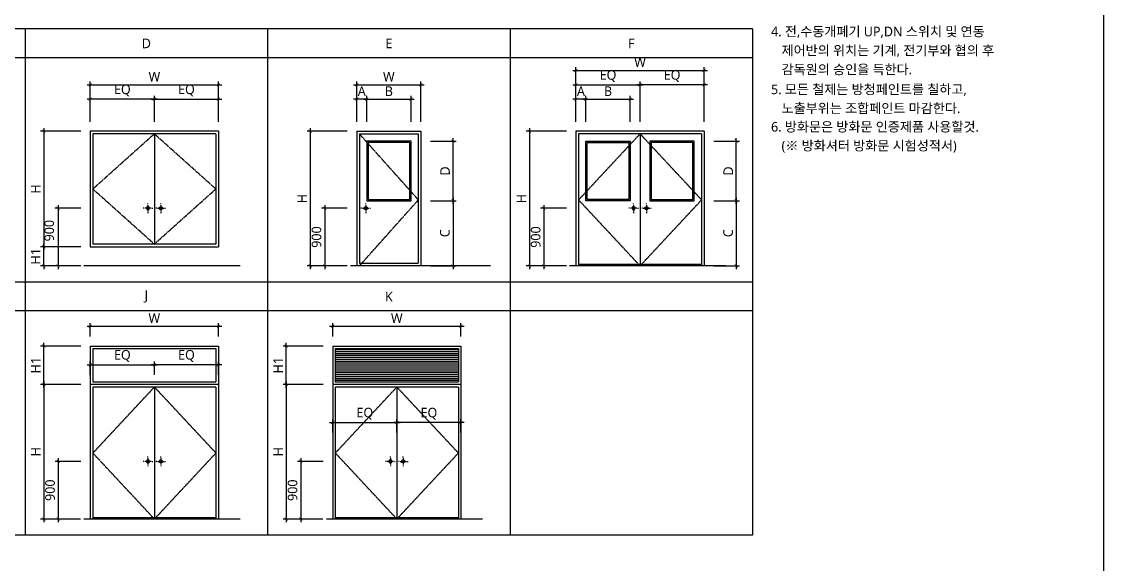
# Model space of a CAD drawing. Header units: inches. Extents: x 10 to 84110, y 29113 to 88513.
# Drawn here: x 50350 to 84110, y 49788 to 66725 of the extents above; entities that cross this region are included whole.
import ezdxf
from ezdxf.enums import TextEntityAlignment as Align

# ---------------------------------------------------------------- set-up
doc = ezdxf.new("R2010")
doc.units = ezdxf.units.IN
doc.header["$MEASUREMENT"] = 0
doc.linetypes.add('HID1-AGI', pattern=[2.25, 1.5, -0.75])
doc.layers.get('Defpoints').update_dxf_attribs({"color": 137})
for name, color, linetype in [('3TXT', 3, 'Continuous'), ('DD', 6, 'HID1-AGI'), ('DIM-INT', 7, 'Continuous'), ('ELE-4', 4, 'Continuous'), ('ELE-7', 7, 'Continuous'), ('F', 4, 'Continuous'), ('HATCH', 8, 'Continuous'), ('S', 6, 'Continuous'), ('TEXT', 3, 'Continuous'), ('W2', 3, 'Continuous')]:
    doc.layers.add(name, color=color, linetype=linetype)
doc.styles.add('굴림체(옥산)', font='malgun.ttf')
doc.styles.add('맑은고딕', font='malgun.ttf')
doc.dimstyles.new('CJA', dxfattribs={"dimscale": 300, "dimtxt": 2.7, "dimasz": 1, "dimexe": 2, "dimexo": 3, "dimgap": 1, "dimtad": 1, "dimdec": 0, "dimzin": 1, "dimdsep": 46, "dimlunit": 6, "dimtxsty": '굴림체(옥산)', "dimblk": 'CJDOT', "dimcen": 0.09, "dimdle": 1, "dimclrd": 256, "dimclre": 256, "dimclrt": 3, "dimadec": 0, "dimazin": 0, "dimtfac": 1, "dimtdec": 0, "dimtix": 1, "dimtmove": 2, "dimatfit": 3, "dimldrblk": 'CJDOT', "dimfxl": 1, "dimtolj": 1, "dimtzin": 1, "dimarcsym": 0})

# ---------------------------------------------------------------- blocks, each defined once
blk = doc.blocks.new('RD')
for p, q in [((-1.25, 0), (-1.5, 0)), ((-1, 0), (1, 0)), ((0, 1.25), (0, 1.5)), ((0, 1), (0, -1)), ((1.25, 0), (1.5, 0)), ((0, -1.25), (0, -1.5))]:
    blk.add_line(p, q)
blk.add_circle((0, 0), 0.5)
blk = doc.blocks.new('_ARCHTICK')
at = {"color": 0, "linetype": 'ByBlock', "const_width": 0.15}
blk.add_lwpolyline([(-0.5, -0.5), (0.5, 0.5)], dxfattribs=at)
blk = doc.blocks.new('*D149')
at = {"layer": 'Defpoints', "color": 0, "transparency": 16777216}
for p in [(52493, 60902), (51490, 59102), (52482, 59102)]:
    blk.add_point(p, dxfattribs=at)
at = {"layer": 'DIM-INT', "color": 7, "lineweight": -2, "transparency": 16777216}
for p, q in [((52193, 60902), (51390, 60902)), ((51490, 61002), (51490, 59002)), ((52182, 59102), (51390, 59102))]:
    blk.add_line(p, q, dxfattribs=at)
at = {"layer": 'DIM-INT', "color": 7, "lineweight": -2, "transparency": 16777216, "xscale": 100, "yscale": 100, "zscale": 100}
for p, rotation in [((51490, 60902), 90), ((51490, 59102), 270)]:
    blk.add_blockref('_ARCHTICK', p, dxfattribs=dict(at, rotation=rotation))
at = {"layer": 'DIM-INT', "color": 3, "transparency": 16777216, "insert": (51211, 60202), "char_height": 300, "attachment_point": 5, "rotation": 90, "style": '맑은고딕'}
blk.add_mtext('\\A1;900', dxfattribs=at)
blk = doc.blocks.new('CJDOT')
blk.add_line((-2, 0), (2, 0))
at = {"const_width": 0.5}
blk.add_lwpolyline([(-0.25, 0, 1), (0.25, 0, 1)], format="xyb", close=True, dxfattribs=at)
blk = doc.blocks.new('*D150')
at = {"layer": 'Defpoints', "color": 0, "transparency": 16777216}
for p in [(52493, 63302), (51040, 59702), (52493, 59702)]:
    blk.add_point(p, dxfattribs=at)
at = {"layer": 'DIM-INT', "color": 7, "lineweight": -2, "transparency": 16777216}
for p, q in [((52193, 63302), (50940, 63302)), ((51040, 63402), (51040, 59602)), ((52193, 59702), (50940, 59702))]:
    blk.add_line(p, q, dxfattribs=at)
at = {"layer": 'DIM-INT', "color": 7, "lineweight": -2, "transparency": 16777216, "xscale": 100, "yscale": 100, "zscale": 100}
for p, rotation in [((51040, 63302), 90), ((51040, 59702), 270)]:
    blk.add_blockref('_ARCHTICK', p, dxfattribs=dict(at, rotation=rotation))
at = {"layer": 'DIM-INT', "color": 3, "transparency": 16777216, "insert": (50790, 61502), "char_height": 300, "attachment_point": 5, "rotation": 90, "style": '맑은고딕'}
blk.add_mtext('\\A1;H', dxfattribs=at)
blk = doc.blocks.new('*D151')
at = {"layer": 'Defpoints', "color": 0, "transparency": 16777216}
for p in [(56493, 64305), (54493, 63302), (56493, 63302)]:
    blk.add_point(p, dxfattribs=at)
at = {"layer": 'DIM-INT', "color": 7, "lineweight": -2, "transparency": 16777216}
for p, q in [((54393, 64305), (56593, 64305)), ((54493, 63602), (54493, 64405)), ((56493, 63602), (56493, 64405))]:
    blk.add_line(p, q, dxfattribs=at)
at = {"layer": 'DIM-INT', "color": 7, "lineweight": -2, "transparency": 16777216, "xscale": 100, "yscale": 100, "zscale": 100, "rotation": 180}
blk.add_blockref('_ARCHTICK', (54493, 64305), dxfattribs=at)
at = {"layer": 'DIM-INT', "color": 7, "lineweight": -2, "transparency": 16777216, "xscale": 100, "yscale": 100, "zscale": 100}
blk.add_blockref('_ARCHTICK', (56493, 64305), dxfattribs=at)
at = {"layer": 'DIM-INT', "color": 3, "transparency": 16777216, "insert": (55493, 64577), "char_height": 300, "attachment_point": 5, "style": '맑은고딕'}
blk.add_mtext('\\A1;EQ', dxfattribs=at)
blk = doc.blocks.new('*D152')
at = {"layer": 'Defpoints', "color": 0, "transparency": 16777216}
for p in [(56493, 64755), (52493, 63302), (56493, 63302)]:
    blk.add_point(p, dxfattribs=at)
at = {"layer": 'DIM-INT', "color": 7, "lineweight": -2, "transparency": 16777216}
for p, q in [((52493, 63602), (52493, 64855)), ((56493, 63602), (56493, 64855)), ((52393, 64755), (56593, 64755))]:
    blk.add_line(p, q, dxfattribs=at)
at = {"layer": 'DIM-INT', "color": 7, "lineweight": -2, "transparency": 16777216, "xscale": 100, "yscale": 100, "zscale": 100, "rotation": 180}
blk.add_blockref('_ARCHTICK', (52493, 64755), dxfattribs=at)
at = {"layer": 'DIM-INT', "color": 7, "lineweight": -2, "transparency": 16777216, "xscale": 100, "yscale": 100, "zscale": 100}
blk.add_blockref('_ARCHTICK', (56493, 64755), dxfattribs=at)
at = {"layer": 'DIM-INT', "color": 3, "transparency": 16777216, "insert": (54493, 65005), "char_height": 300, "attachment_point": 5, "style": '맑은고딕'}
blk.add_mtext('\\A1;W', dxfattribs=at)
blk = doc.blocks.new('*D153')
at = {"layer": 'Defpoints', "color": 0, "transparency": 16777216}
for p in [(52493, 64305), (52493, 63302), (54493, 63302)]:
    blk.add_point(p, dxfattribs=at)
at = {"layer": 'DIM-INT', "color": 7, "lineweight": -2, "transparency": 16777216}
for p, q in [((54593, 64305), (52393, 64305)), ((52493, 63602), (52493, 64405)), ((54493, 63602), (54493, 64405))]:
    blk.add_line(p, q, dxfattribs=at)
at = {"layer": 'DIM-INT', "color": 7, "lineweight": -2, "transparency": 16777216, "xscale": 100, "yscale": 100, "zscale": 100, "rotation": 180}
blk.add_blockref('_ARCHTICK', (52493, 64305), dxfattribs=at)
at = {"layer": 'DIM-INT', "color": 7, "lineweight": -2, "transparency": 16777216, "xscale": 100, "yscale": 100, "zscale": 100}
blk.add_blockref('_ARCHTICK', (54493, 64305), dxfattribs=at)
at = {"layer": 'DIM-INT', "color": 3, "transparency": 16777216, "insert": (53493, 64577), "char_height": 300, "attachment_point": 5, "style": '맑은고딕'}
blk.add_mtext('\\A1;EQ', dxfattribs=at)
blk = doc.blocks.new('*D154')
at = {"layer": 'Defpoints', "color": 0, "transparency": 16777216}
for p in [(51040, 59702), (52493, 59702), (52493, 59102)]:
    blk.add_point(p, dxfattribs=at)
at = {"layer": 'DIM-INT', "color": 7, "lineweight": -2, "transparency": 16777216}
for p, q in [((51040, 59702), (51040, 59802)), ((52193, 59702), (50940, 59702)), ((51040, 59102), (51040, 59702)), ((52193, 59102), (50940, 59102)), ((51040, 59102), (51040, 59002))]:
    blk.add_line(p, q, dxfattribs=at)
at = {"layer": 'DIM-INT', "color": 7, "lineweight": -2, "transparency": 16777216, "xscale": 100, "yscale": 100, "zscale": 100}
for p, rotation in [((51040, 59702), 270), ((51040, 59102), 90)]:
    blk.add_blockref('_ARCHTICK', p, dxfattribs=dict(at, rotation=rotation))
at = {"layer": 'DIM-INT', "color": 3, "transparency": 16777216, "insert": (50787, 59402), "char_height": 300, "attachment_point": 5, "rotation": 90, "style": '맑은고딕'}
blk.add_mtext('\\A1;H1', dxfattribs=at)
blk = doc.blocks.new('*D155')
at = {"layer": 'Defpoints', "color": 0, "transparency": 16777216}
for p in [(62810, 64755), (60810, 63302), (62810, 63302)]:
    blk.add_point(p, dxfattribs=at)
at = {"layer": 'DIM-INT', "color": 7, "lineweight": -2, "transparency": 16777216}
for p, q in [((60810, 63602), (60810, 64855)), ((62810, 63602), (62810, 64855)), ((60710, 64755), (62910, 64755))]:
    blk.add_line(p, q, dxfattribs=at)
at = {"layer": 'DIM-INT', "color": 7, "lineweight": -2, "transparency": 16777216, "xscale": 100, "yscale": 100, "zscale": 100, "rotation": 180}
blk.add_blockref('_ARCHTICK', (60810, 64755), dxfattribs=at)
at = {"layer": 'DIM-INT', "color": 7, "lineweight": -2, "transparency": 16777216, "xscale": 100, "yscale": 100, "zscale": 100}
blk.add_blockref('_ARCHTICK', (62810, 64755), dxfattribs=at)
at = {"layer": 'DIM-INT', "color": 3, "transparency": 16777216, "insert": (61810, 65005), "char_height": 300, "attachment_point": 5, "style": '맑은고딕'}
blk.add_mtext('\\A1;W', dxfattribs=at)
blk = doc.blocks.new('*D156')
at = {"layer": 'Defpoints', "color": 0, "transparency": 16777216}
for p in [(60810, 64305), (60810, 63302), (61119, 63302)]:
    blk.add_point(p, dxfattribs=at)
at = {"layer": 'DIM-INT', "color": 7, "lineweight": -2, "transparency": 16777216}
for p, q in [((60810, 64305), (60710, 64305)), ((60810, 63602), (60810, 64405)), ((61119, 64305), (60810, 64305)), ((61119, 63602), (61119, 64405)), ((61119, 64305), (61219, 64305))]:
    blk.add_line(p, q, dxfattribs=at)
at = {"layer": 'DIM-INT', "color": 7, "lineweight": -2, "transparency": 16777216, "xscale": 100, "yscale": 100, "zscale": 100}
blk.add_blockref('_ARCHTICK', (60810, 64305), dxfattribs=at)
at = {"layer": 'DIM-INT', "color": 7, "lineweight": -2, "transparency": 16777216, "xscale": 100, "yscale": 100, "zscale": 100, "rotation": 180}
blk.add_blockref('_ARCHTICK', (61119, 64305), dxfattribs=at)
at = {"layer": 'DIM-INT', "color": 3, "transparency": 16777216, "insert": (60964, 64555), "char_height": 300, "attachment_point": 5, "style": '맑은고딕'}
blk.add_mtext('\\A1;A', dxfattribs=at)
blk = doc.blocks.new('*D157')
at = {"layer": 'Defpoints', "color": 0, "transparency": 16777216}
for p in [(62502, 64305), (61119, 63302), (62502, 63302)]:
    blk.add_point(p, dxfattribs=at)
at = {"layer": 'DIM-INT', "color": 7, "lineweight": -2, "transparency": 16777216}
for p, q in [((61019, 64305), (62602, 64305)), ((61119, 63602), (61119, 64405)), ((62502, 63602), (62502, 64405))]:
    blk.add_line(p, q, dxfattribs=at)
at = {"layer": 'DIM-INT', "color": 7, "lineweight": -2, "transparency": 16777216, "xscale": 100, "yscale": 100, "zscale": 100, "rotation": 180}
blk.add_blockref('_ARCHTICK', (61119, 64305), dxfattribs=at)
at = {"layer": 'DIM-INT', "color": 7, "lineweight": -2, "transparency": 16777216, "xscale": 100, "yscale": 100, "zscale": 100}
blk.add_blockref('_ARCHTICK', (62502, 64305), dxfattribs=at)
at = {"layer": 'DIM-INT', "color": 3, "transparency": 16777216, "insert": (61811, 64555), "char_height": 300, "attachment_point": 5, "style": '맑은고딕'}
blk.add_mtext('\\A1;B', dxfattribs=at)
blk = doc.blocks.new('*D158')
at = {"layer": 'Defpoints', "color": 0, "transparency": 16777216}
for p in [(60810, 60902), (59807, 59102), (60810, 59102)]:
    blk.add_point(p, dxfattribs=at)
at = {"layer": 'DIM-INT', "color": 7, "lineweight": -2, "transparency": 16777216}
for p, q in [((60510, 60902), (59707, 60902)), ((59807, 61002), (59807, 59002)), ((60510, 59102), (59707, 59102))]:
    blk.add_line(p, q, dxfattribs=at)
at = {"layer": 'DIM-INT', "color": 7, "lineweight": -2, "transparency": 16777216, "xscale": 100, "yscale": 100, "zscale": 100}
for p, rotation in [((59807, 60902), 90), ((59807, 59102), 270)]:
    blk.add_blockref('_ARCHTICK', p, dxfattribs=dict(at, rotation=rotation))
at = {"layer": 'DIM-INT', "color": 3, "transparency": 16777216, "insert": (59552, 60002), "char_height": 300, "attachment_point": 5, "rotation": 90, "style": '맑은고딕'}
blk.add_mtext('\\A1;900', dxfattribs=at)
blk = doc.blocks.new('*D159')
at = {"layer": 'Defpoints', "color": 0, "transparency": 16777216}
for p in [(60810, 63302), (59357, 59102), (60810, 59102)]:
    blk.add_point(p, dxfattribs=at)
at = {"layer": 'DIM-INT', "color": 7, "lineweight": -2, "transparency": 16777216}
for p, q in [((60510, 63302), (59257, 63302)), ((59357, 63402), (59357, 59002)), ((60510, 59102), (59257, 59102))]:
    blk.add_line(p, q, dxfattribs=at)
at = {"layer": 'DIM-INT', "color": 7, "lineweight": -2, "transparency": 16777216, "xscale": 100, "yscale": 100, "zscale": 100}
for p, rotation in [((59357, 63302), 90), ((59357, 59102), 270)]:
    blk.add_blockref('_ARCHTICK', p, dxfattribs=dict(at, rotation=rotation))
at = {"layer": 'DIM-INT', "color": 3, "transparency": 16777216, "insert": (59107, 61202), "char_height": 300, "attachment_point": 5, "rotation": 90, "style": '맑은고딕'}
blk.add_mtext('\\A1;H', dxfattribs=at)
blk = doc.blocks.new('*D160')
at = {"layer": 'Defpoints', "color": 0, "transparency": 16777216}
for p in [(62812, 61137), (62812, 59102), (63814, 59102)]:
    blk.add_point(p, dxfattribs=at)
at = {"layer": 'DIM-INT', "color": 7, "lineweight": -2, "transparency": 16777216}
for p, q in [((63112, 61137), (63914, 61137)), ((63814, 61237), (63814, 59002)), ((63112, 59102), (63914, 59102))]:
    blk.add_line(p, q, dxfattribs=at)
at = {"layer": 'DIM-INT', "color": 7, "lineweight": -2, "transparency": 16777216, "xscale": 100, "yscale": 100, "zscale": 100}
for p, rotation in [((63814, 61137), 90), ((63814, 59102), 270)]:
    blk.add_blockref('_ARCHTICK', p, dxfattribs=dict(at, rotation=rotation))
at = {"layer": 'DIM-INT', "color": 3, "transparency": 16777216, "insert": (63559, 60120), "char_height": 300, "attachment_point": 5, "rotation": 90, "style": '맑은고딕'}
blk.add_mtext('\\A1;C', dxfattribs=at)
blk = doc.blocks.new('*D161')
at = {"layer": 'Defpoints', "color": 0, "transparency": 16777216}
for p in [(62812, 62993), (63814, 62993), (62812, 61137)]:
    blk.add_point(p, dxfattribs=at)
at = {"layer": 'DIM-INT', "color": 7, "lineweight": -2, "transparency": 16777216}
for p, q in [((63112, 62993), (63914, 62993)), ((63814, 61037), (63814, 63093)), ((63112, 61137), (63914, 61137))]:
    blk.add_line(p, q, dxfattribs=at)
at = {"layer": 'DIM-INT', "color": 7, "lineweight": -2, "transparency": 16777216, "xscale": 100, "yscale": 100, "zscale": 100}
for p, rotation in [((63814, 62993), 90), ((63814, 61137), 270)]:
    blk.add_blockref('_ARCHTICK', p, dxfattribs=dict(at, rotation=rotation))
at = {"layer": 'DIM-INT', "color": 3, "transparency": 16777216, "insert": (63564, 62065), "char_height": 300, "attachment_point": 5, "rotation": 90, "style": '맑은고딕'}
blk.add_mtext('\\A1;D', dxfattribs=at)
blk = doc.blocks.new('*D162')
at = {"layer": 'Defpoints', "color": 0, "transparency": 16777216}
for p in [(67650, 60902), (66648, 59102), (67650, 59102)]:
    blk.add_point(p, dxfattribs=at)
at = {"layer": 'DIM-INT', "color": 7, "lineweight": -2, "transparency": 16777216}
for p, q in [((67350, 60902), (66548, 60902)), ((66648, 61002), (66648, 59002)), ((67350, 59102), (66548, 59102))]:
    blk.add_line(p, q, dxfattribs=at)
at = {"layer": 'DIM-INT', "color": 7, "lineweight": -2, "transparency": 16777216, "xscale": 100, "yscale": 100, "zscale": 100}
for p, rotation in [((66648, 60902), 90), ((66648, 59102), 270)]:
    blk.add_blockref('_ARCHTICK', p, dxfattribs=dict(at, rotation=rotation))
at = {"layer": 'DIM-INT', "color": 3, "transparency": 16777216, "insert": (66393, 60002), "char_height": 300, "attachment_point": 5, "rotation": 90, "style": '맑은고딕'}
blk.add_mtext('\\A1;900', dxfattribs=at)
blk = doc.blocks.new('*D163')
at = {"layer": 'Defpoints', "color": 0, "transparency": 16777216}
for p in [(67650, 63302), (66198, 59102), (67650, 59102)]:
    blk.add_point(p, dxfattribs=at)
at = {"layer": 'DIM-INT', "color": 7, "lineweight": -2, "transparency": 16777216}
for p, q in [((67350, 63302), (66098, 63302)), ((66198, 63402), (66198, 59002)), ((67350, 59102), (66098, 59102))]:
    blk.add_line(p, q, dxfattribs=at)
at = {"layer": 'DIM-INT', "color": 7, "lineweight": -2, "transparency": 16777216, "xscale": 100, "yscale": 100, "zscale": 100}
for p, rotation in [((66198, 63302), 90), ((66198, 59102), 270)]:
    blk.add_blockref('_ARCHTICK', p, dxfattribs=dict(at, rotation=rotation))
at = {"layer": 'DIM-INT', "color": 3, "transparency": 16777216, "insert": (65948, 61202), "char_height": 300, "attachment_point": 5, "rotation": 90, "style": '맑은고딕'}
blk.add_mtext('\\A1;H', dxfattribs=at)
blk = doc.blocks.new('*D164')
at = {"layer": 'Defpoints', "color": 0, "transparency": 16777216}
for p in [(69650, 64755), (67650, 63302), (69650, 63302)]:
    blk.add_point(p, dxfattribs=at)
at = {"layer": 'DIM-INT', "color": 7, "lineweight": -2, "transparency": 16777216}
for p, q in [((67650, 63602), (67650, 64855)), ((69650, 63602), (69650, 64855)), ((67550, 64755), (69750, 64755))]:
    blk.add_line(p, q, dxfattribs=at)
at = {"layer": 'DIM-INT', "color": 7, "lineweight": -2, "transparency": 16777216, "xscale": 100, "yscale": 100, "zscale": 100, "rotation": 180}
blk.add_blockref('_ARCHTICK', (67650, 64755), dxfattribs=at)
at = {"layer": 'DIM-INT', "color": 7, "lineweight": -2, "transparency": 16777216, "xscale": 100, "yscale": 100, "zscale": 100}
blk.add_blockref('_ARCHTICK', (69650, 64755), dxfattribs=at)
at = {"layer": 'DIM-INT', "color": 3, "transparency": 16777216, "insert": (68650, 65027), "char_height": 300, "attachment_point": 5, "style": '맑은고딕'}
blk.add_mtext('\\A1;EQ', dxfattribs=at)
blk = doc.blocks.new('*D165')
at = {"layer": 'Defpoints', "color": 0, "transparency": 16777216}
for p in [(67650, 64305), (67650, 63302), (67960, 63302)]:
    blk.add_point(p, dxfattribs=at)
at = {"layer": 'DIM-INT', "color": 7, "lineweight": -2, "transparency": 16777216}
for p, q in [((67650, 64305), (67550, 64305)), ((67650, 63602), (67650, 64405)), ((67960, 64305), (67650, 64305)), ((67960, 63602), (67960, 64405)), ((67960, 64305), (68060, 64305))]:
    blk.add_line(p, q, dxfattribs=at)
at = {"layer": 'DIM-INT', "color": 7, "lineweight": -2, "transparency": 16777216, "xscale": 100, "yscale": 100, "zscale": 100}
blk.add_blockref('_ARCHTICK', (67650, 64305), dxfattribs=at)
at = {"layer": 'DIM-INT', "color": 7, "lineweight": -2, "transparency": 16777216, "xscale": 100, "yscale": 100, "zscale": 100, "rotation": 180}
blk.add_blockref('_ARCHTICK', (67960, 64305), dxfattribs=at)
at = {"layer": 'DIM-INT', "color": 3, "transparency": 16777216, "insert": (67805, 64555), "char_height": 300, "attachment_point": 5, "style": '맑은고딕'}
blk.add_mtext('\\A1;A', dxfattribs=at)
blk = doc.blocks.new('*D166')
at = {"layer": 'Defpoints', "color": 0, "transparency": 16777216}
for p in [(69343, 64305), (67960, 63302), (69343, 63302)]:
    blk.add_point(p, dxfattribs=at)
at = {"layer": 'DIM-INT', "color": 7, "lineweight": -2, "transparency": 16777216}
for p, q in [((67860, 64305), (69443, 64305)), ((67960, 63602), (67960, 64405)), ((69343, 63602), (69343, 64405))]:
    blk.add_line(p, q, dxfattribs=at)
at = {"layer": 'DIM-INT', "color": 7, "lineweight": -2, "transparency": 16777216, "xscale": 100, "yscale": 100, "zscale": 100, "rotation": 180}
blk.add_blockref('_ARCHTICK', (67960, 64305), dxfattribs=at)
at = {"layer": 'DIM-INT', "color": 7, "lineweight": -2, "transparency": 16777216, "xscale": 100, "yscale": 100, "zscale": 100}
blk.add_blockref('_ARCHTICK', (69343, 64305), dxfattribs=at)
at = {"layer": 'DIM-INT', "color": 3, "transparency": 16777216, "insert": (68651, 64555), "char_height": 300, "attachment_point": 5, "style": '맑은고딕'}
blk.add_mtext('\\A1;B', dxfattribs=at)
blk = doc.blocks.new('*D167')
at = {"layer": 'Defpoints', "color": 0, "transparency": 16777216}
for p in [(71650, 61137), (71650, 59102), (72653, 59102)]:
    blk.add_point(p, dxfattribs=at)
at = {"layer": 'DIM-INT', "color": 7, "lineweight": -2, "transparency": 16777216}
for p, q in [((71950, 61137), (72753, 61137)), ((72653, 61237), (72653, 59002)), ((71950, 59102), (72753, 59102))]:
    blk.add_line(p, q, dxfattribs=at)
at = {"layer": 'DIM-INT', "color": 7, "lineweight": -2, "transparency": 16777216, "xscale": 100, "yscale": 100, "zscale": 100}
for p, rotation in [((72653, 61137), 90), ((72653, 59102), 270)]:
    blk.add_blockref('_ARCHTICK', p, dxfattribs=dict(at, rotation=rotation))
at = {"layer": 'DIM-INT', "color": 3, "transparency": 16777216, "insert": (72398, 60120), "char_height": 300, "attachment_point": 5, "rotation": 90, "style": '맑은고딕'}
blk.add_mtext('\\A1;C', dxfattribs=at)
blk = doc.blocks.new('*D168')
at = {"layer": 'Defpoints', "color": 0, "transparency": 16777216}
for p in [(71650, 62993), (72653, 62993), (71650, 61137)]:
    blk.add_point(p, dxfattribs=at)
at = {"layer": 'DIM-INT', "color": 7, "lineweight": -2, "transparency": 16777216}
for p, q in [((71950, 62993), (72753, 62993)), ((72653, 61037), (72653, 63093)), ((71950, 61137), (72753, 61137))]:
    blk.add_line(p, q, dxfattribs=at)
at = {"layer": 'DIM-INT', "color": 7, "lineweight": -2, "transparency": 16777216, "xscale": 100, "yscale": 100, "zscale": 100}
for p, rotation in [((72653, 62993), 90), ((72653, 61137), 270)]:
    blk.add_blockref('_ARCHTICK', p, dxfattribs=dict(at, rotation=rotation))
at = {"layer": 'DIM-INT', "color": 3, "transparency": 16777216, "insert": (72403, 62065), "char_height": 300, "attachment_point": 5, "rotation": 90, "style": '맑은고딕'}
blk.add_mtext('\\A1;D', dxfattribs=at)
blk = doc.blocks.new('*D169')
at = {"layer": 'Defpoints', "color": 0, "transparency": 16777216}
for p in [(69650, 64755), (69650, 63302), (71650, 63302)]:
    blk.add_point(p, dxfattribs=at)
at = {"layer": 'DIM-INT', "color": 7, "lineweight": -2, "transparency": 16777216}
for p, q in [((69650, 63602), (69650, 64855)), ((71650, 63602), (71650, 64855)), ((71750, 64755), (69550, 64755))]:
    blk.add_line(p, q, dxfattribs=at)
at = {"layer": 'DIM-INT', "color": 7, "lineweight": -2, "transparency": 16777216, "xscale": 100, "yscale": 100, "zscale": 100, "rotation": 180}
blk.add_blockref('_ARCHTICK', (69650, 64755), dxfattribs=at)
at = {"layer": 'DIM-INT', "color": 7, "lineweight": -2, "transparency": 16777216, "xscale": 100, "yscale": 100, "zscale": 100}
blk.add_blockref('_ARCHTICK', (71650, 64755), dxfattribs=at)
at = {"layer": 'DIM-INT', "color": 3, "transparency": 16777216, "insert": (70650, 65027), "char_height": 300, "attachment_point": 5, "style": '맑은고딕'}
blk.add_mtext('\\A1;EQ', dxfattribs=at)
blk = doc.blocks.new('*D170')
at = {"layer": 'Defpoints', "color": 0, "transparency": 16777216}
for p in [(71650, 65205), (67650, 63752), (71650, 63752)]:
    blk.add_point(p, dxfattribs=at)
at = {"layer": 'DIM-INT', "color": 7, "lineweight": -2, "transparency": 16777216}
for p, q in [((67550, 65205), (71750, 65205)), ((67650, 64052), (67650, 65305)), ((71650, 64052), (71650, 65305))]:
    blk.add_line(p, q, dxfattribs=at)
at = {"layer": 'DIM-INT', "color": 7, "lineweight": -2, "transparency": 16777216, "xscale": 100, "yscale": 100, "zscale": 100, "rotation": 180}
blk.add_blockref('_ARCHTICK', (67650, 65205), dxfattribs=at)
at = {"layer": 'DIM-INT', "color": 7, "lineweight": -2, "transparency": 16777216, "xscale": 100, "yscale": 100, "zscale": 100}
blk.add_blockref('_ARCHTICK', (71650, 65205), dxfattribs=at)
at = {"layer": 'DIM-INT', "color": 3, "transparency": 16777216, "insert": (69650, 65455), "char_height": 300, "attachment_point": 5, "style": '맑은고딕'}
blk.add_mtext('\\A1;W', dxfattribs=at)
blk = doc.blocks.new('*D191')
at = {"layer": 'Defpoints', "color": 0, "transparency": 16777216}
for p in [(51043, 56602), (52493, 56602), (52496, 55402)]:
    blk.add_point(p, dxfattribs=at)
at = {"layer": 'DIM-INT', "color": 7, "lineweight": -2, "transparency": 16777216}
for p, q in [((52193, 56602), (50943, 56602)), ((51043, 55302), (51043, 56702)), ((52196, 55402), (50943, 55402))]:
    blk.add_line(p, q, dxfattribs=at)
at = {"layer": 'DIM-INT', "color": 7, "lineweight": -2, "transparency": 16777216, "xscale": 100, "yscale": 100, "zscale": 100}
for p, rotation in [((51043, 56602), 90), ((51043, 55402), 270)]:
    blk.add_blockref('_ARCHTICK', p, dxfattribs=dict(at, rotation=rotation))
at = {"layer": 'DIM-INT', "color": 3, "transparency": 16777216, "insert": (50790, 56002), "char_height": 300, "attachment_point": 5, "rotation": 90, "style": '맑은고딕'}
blk.add_mtext('\\A1;H1', dxfattribs=at)
blk = doc.blocks.new('*D192')
at = {"layer": 'Defpoints', "color": 0, "transparency": 16777216}
for p in [(52496, 53002), (51493, 51202), (52485, 51202)]:
    blk.add_point(p, dxfattribs=at)
at = {"layer": 'DIM-INT', "color": 7, "lineweight": -2, "transparency": 16777216}
for p, q in [((51493, 53102), (51493, 51102)), ((52196, 53002), (51393, 53002)), ((52185, 51202), (51393, 51202))]:
    blk.add_line(p, q, dxfattribs=at)
at = {"layer": 'DIM-INT', "color": 7, "lineweight": -2, "transparency": 16777216, "xscale": 100, "yscale": 100, "zscale": 100}
for p, rotation in [((51493, 53002), 90), ((51493, 51202), 270)]:
    blk.add_blockref('_ARCHTICK', p, dxfattribs=dict(at, rotation=rotation))
at = {"layer": 'DIM-INT', "color": 3, "transparency": 16777216, "insert": (51238, 52102), "char_height": 300, "attachment_point": 5, "rotation": 90, "style": '맑은고딕'}
blk.add_mtext('\\A1;900', dxfattribs=at)
blk = doc.blocks.new('*D193')
at = {"layer": 'Defpoints', "color": 0, "transparency": 16777216}
for p in [(52496, 55402), (51043, 51202), (52485, 51202)]:
    blk.add_point(p, dxfattribs=at)
at = {"layer": 'DIM-INT', "color": 7, "lineweight": -2, "transparency": 16777216}
for p, q in [((52196, 55402), (50943, 55402)), ((51043, 55502), (51043, 51102)), ((52185, 51202), (50943, 51202))]:
    blk.add_line(p, q, dxfattribs=at)
at = {"layer": 'DIM-INT', "color": 7, "lineweight": -2, "transparency": 16777216, "xscale": 100, "yscale": 100, "zscale": 100}
for p, rotation in [((51043, 55402), 90), ((51043, 51202), 270)]:
    blk.add_blockref('_ARCHTICK', p, dxfattribs=dict(at, rotation=rotation))
at = {"layer": 'DIM-INT', "color": 3, "transparency": 16777216, "insert": (50793, 53302), "char_height": 300, "attachment_point": 5, "rotation": 90, "style": '맑은고딕'}
blk.add_mtext('\\A1;H', dxfattribs=at)
blk = doc.blocks.new('*D194')
at = {"layer": 'Defpoints', "color": 0, "transparency": 16777216}
for p in [(56493, 57219), (52490, 56602), (56493, 56602)]:
    blk.add_point(p, dxfattribs=at)
at = {"layer": 'DIM-INT', "color": 7, "lineweight": -2, "transparency": 16777216}
for p, q in [((52390, 57219), (56593, 57219)), ((52490, 56902), (52490, 57319)), ((56493, 56902), (56493, 57319))]:
    blk.add_line(p, q, dxfattribs=at)
at = {"layer": 'DIM-INT', "color": 7, "lineweight": -2, "transparency": 16777216, "xscale": 100, "yscale": 100, "zscale": 100, "rotation": 180}
blk.add_blockref('_ARCHTICK', (52490, 57219), dxfattribs=at)
at = {"layer": 'DIM-INT', "color": 7, "lineweight": -2, "transparency": 16777216, "xscale": 100, "yscale": 100, "zscale": 100}
blk.add_blockref('_ARCHTICK', (56493, 57219), dxfattribs=at)
at = {"layer": 'DIM-INT', "color": 3, "transparency": 16777216, "insert": (54491, 57469), "char_height": 300, "attachment_point": 5, "style": '맑은고딕'}
blk.add_mtext('\\A1;W', dxfattribs=at)
blk = doc.blocks.new('*D195')
at = {"layer": 'Defpoints', "color": 0, "transparency": 16777216}
for p in [(54493, 56019), (52493, 55402), (54493, 55402)]:
    blk.add_point(p, dxfattribs=at)
at = {"layer": 'DIM-INT', "color": 7, "lineweight": -2, "transparency": 16777216}
for p, q in [((52493, 55702), (52493, 56119)), ((54493, 55702), (54493, 56119)), ((52393, 56019), (54593, 56019))]:
    blk.add_line(p, q, dxfattribs=at)
at = {"layer": 'DIM-INT', "color": 7, "lineweight": -2, "transparency": 16777216, "xscale": 100, "yscale": 100, "zscale": 100, "rotation": 180}
blk.add_blockref('_ARCHTICK', (52493, 56019), dxfattribs=at)
at = {"layer": 'DIM-INT', "color": 7, "lineweight": -2, "transparency": 16777216, "xscale": 100, "yscale": 100, "zscale": 100}
blk.add_blockref('_ARCHTICK', (54493, 56019), dxfattribs=at)
at = {"layer": 'DIM-INT', "color": 3, "transparency": 16777216, "insert": (53493, 56291), "char_height": 300, "attachment_point": 5, "style": '맑은고딕'}
blk.add_mtext('\\A1;EQ', dxfattribs=at)
blk = doc.blocks.new('*D196')
at = {"layer": 'Defpoints', "color": 0, "transparency": 16777216}
for p in [(54493, 56019), (54493, 55402), (56493, 55402)]:
    blk.add_point(p, dxfattribs=at)
at = {"layer": 'DIM-INT', "color": 7, "lineweight": -2, "transparency": 16777216}
for p, q in [((54493, 55702), (54493, 56119)), ((56493, 55702), (56493, 56119)), ((56593, 56019), (54393, 56019))]:
    blk.add_line(p, q, dxfattribs=at)
at = {"layer": 'DIM-INT', "color": 7, "lineweight": -2, "transparency": 16777216, "xscale": 100, "yscale": 100, "zscale": 100, "rotation": 180}
blk.add_blockref('_ARCHTICK', (54493, 56019), dxfattribs=at)
at = {"layer": 'DIM-INT', "color": 7, "lineweight": -2, "transparency": 16777216, "xscale": 100, "yscale": 100, "zscale": 100}
blk.add_blockref('_ARCHTICK', (56493, 56019), dxfattribs=at)
at = {"layer": 'DIM-INT', "color": 3, "transparency": 16777216, "insert": (55493, 56291), "char_height": 300, "attachment_point": 5, "style": '맑은고딕'}
blk.add_mtext('\\A1;EQ', dxfattribs=at)
blk = doc.blocks.new('*D197')
at = {"layer": 'Defpoints', "color": 0, "transparency": 16777216}
for p in [(58610, 56602), (60060, 56602), (60062, 55402)]:
    blk.add_point(p, dxfattribs=at)
at = {"layer": 'DIM-INT', "color": 7, "lineweight": -2, "transparency": 16777216}
for p, q in [((59760, 56602), (58510, 56602)), ((58610, 55302), (58610, 56702)), ((59762, 55402), (58510, 55402))]:
    blk.add_line(p, q, dxfattribs=at)
at = {"layer": 'DIM-INT', "color": 7, "lineweight": -2, "transparency": 16777216, "xscale": 100, "yscale": 100, "zscale": 100}
for p, rotation in [((58610, 56602), 90), ((58610, 55402), 270)]:
    blk.add_blockref('_ARCHTICK', p, dxfattribs=dict(at, rotation=rotation))
at = {"layer": 'DIM-INT', "color": 3, "transparency": 16777216, "insert": (58357, 56002), "char_height": 300, "attachment_point": 5, "rotation": 90, "style": '맑은고딕'}
blk.add_mtext('\\A1;H1', dxfattribs=at)
blk = doc.blocks.new('*D198')
at = {"layer": 'Defpoints', "color": 0, "transparency": 16777216}
for p in [(60062, 53002), (59060, 51202), (60052, 51202)]:
    blk.add_point(p, dxfattribs=at)
at = {"layer": 'DIM-INT', "color": 7, "lineweight": -2, "transparency": 16777216}
for p, q in [((59060, 53102), (59060, 51102)), ((59762, 53002), (58960, 53002)), ((59752, 51202), (58960, 51202))]:
    blk.add_line(p, q, dxfattribs=at)
at = {"layer": 'DIM-INT', "color": 7, "lineweight": -2, "transparency": 16777216, "xscale": 100, "yscale": 100, "zscale": 100}
for p, rotation in [((59060, 53002), 90), ((59060, 51202), 270)]:
    blk.add_blockref('_ARCHTICK', p, dxfattribs=dict(at, rotation=rotation))
at = {"layer": 'DIM-INT', "color": 3, "transparency": 16777216, "insert": (58805, 52102), "char_height": 300, "attachment_point": 5, "rotation": 90, "style": '맑은고딕'}
blk.add_mtext('\\A1;900', dxfattribs=at)
blk = doc.blocks.new('*D199')
at = {"layer": 'Defpoints', "color": 0, "transparency": 16777216}
for p in [(60062, 55402), (58610, 51202), (60052, 51202)]:
    blk.add_point(p, dxfattribs=at)
at = {"layer": 'DIM-INT', "color": 7, "lineweight": -2, "transparency": 16777216}
for p, q in [((59762, 55402), (58510, 55402)), ((58610, 55502), (58610, 51102)), ((59752, 51202), (58510, 51202))]:
    blk.add_line(p, q, dxfattribs=at)
at = {"layer": 'DIM-INT', "color": 7, "lineweight": -2, "transparency": 16777216, "xscale": 100, "yscale": 100, "zscale": 100}
for p, rotation in [((58610, 55402), 90), ((58610, 51202), 270)]:
    blk.add_blockref('_ARCHTICK', p, dxfattribs=dict(at, rotation=rotation))
at = {"layer": 'DIM-INT', "color": 3, "transparency": 16777216, "insert": (58360, 53302), "char_height": 300, "attachment_point": 5, "rotation": 90, "style": '맑은고딕'}
blk.add_mtext('\\A1;H', dxfattribs=at)
blk = doc.blocks.new('*D200')
at = {"layer": 'Defpoints', "color": 0, "transparency": 16777216}
for p in [(64060, 57219), (60057, 56602), (64060, 56602)]:
    blk.add_point(p, dxfattribs=at)
at = {"layer": 'DIM-INT', "color": 7, "lineweight": -2, "transparency": 16777216}
for p, q in [((59957, 57219), (64160, 57219)), ((60057, 56902), (60057, 57319)), ((64060, 56902), (64060, 57319))]:
    blk.add_line(p, q, dxfattribs=at)
at = {"layer": 'DIM-INT', "color": 7, "lineweight": -2, "transparency": 16777216, "xscale": 100, "yscale": 100, "zscale": 100, "rotation": 180}
blk.add_blockref('_ARCHTICK', (60057, 57219), dxfattribs=at)
at = {"layer": 'DIM-INT', "color": 7, "lineweight": -2, "transparency": 16777216, "xscale": 100, "yscale": 100, "zscale": 100}
blk.add_blockref('_ARCHTICK', (64060, 57219), dxfattribs=at)
at = {"layer": 'DIM-INT', "color": 3, "transparency": 16777216, "insert": (62058, 57469), "char_height": 300, "attachment_point": 5, "style": '맑은고딕'}
blk.add_mtext('\\A1;W', dxfattribs=at)
blk = doc.blocks.new('*D201')
at = {"layer": 'Defpoints', "color": 0, "transparency": 16777216}
for p in [(62060, 54215), (60060, 53599), (62060, 53599)]:
    blk.add_point(p, dxfattribs=at)
at = {"layer": 'DIM-INT', "color": 7, "lineweight": -2, "transparency": 16777216}
for p, q in [((59960, 54215), (62160, 54215)), ((60060, 53899), (60060, 54315)), ((62060, 53899), (62060, 54315))]:
    blk.add_line(p, q, dxfattribs=at)
at = {"layer": 'DIM-INT', "color": 7, "lineweight": -2, "transparency": 16777216, "xscale": 100, "yscale": 100, "zscale": 100, "rotation": 180}
blk.add_blockref('_ARCHTICK', (60060, 54215), dxfattribs=at)
at = {"layer": 'DIM-INT', "color": 7, "lineweight": -2, "transparency": 16777216, "xscale": 100, "yscale": 100, "zscale": 100}
blk.add_blockref('_ARCHTICK', (62060, 54215), dxfattribs=at)
at = {"layer": 'DIM-INT', "color": 3, "transparency": 16777216, "insert": (61060, 54488), "char_height": 300, "attachment_point": 5, "style": '맑은고딕'}
blk.add_mtext('\\A1;EQ', dxfattribs=at)
blk = doc.blocks.new('*D202')
at = {"layer": 'Defpoints', "color": 0, "transparency": 16777216}
for p in [(62060, 54215), (62060, 53599), (64060, 53599)]:
    blk.add_point(p, dxfattribs=at)
at = {"layer": 'DIM-INT', "color": 7, "lineweight": -2, "transparency": 16777216}
for p, q in [((64160, 54215), (61960, 54215)), ((62060, 53899), (62060, 54315)), ((64060, 53899), (64060, 54315))]:
    blk.add_line(p, q, dxfattribs=at)
at = {"layer": 'DIM-INT', "color": 7, "lineweight": -2, "transparency": 16777216, "xscale": 100, "yscale": 100, "zscale": 100, "rotation": 180}
blk.add_blockref('_ARCHTICK', (62060, 54215), dxfattribs=at)
at = {"layer": 'DIM-INT', "color": 7, "lineweight": -2, "transparency": 16777216, "xscale": 100, "yscale": 100, "zscale": 100}
blk.add_blockref('_ARCHTICK', (64060, 54215), dxfattribs=at)
at = {"layer": 'DIM-INT', "color": 3, "transparency": 16777216, "insert": (63060, 54488), "char_height": 300, "attachment_point": 5, "style": '맑은고딕'}
blk.add_mtext('\\A1;EQ', dxfattribs=at)

msp = doc.modelspace()

# ---------------------------------------------------------------- linework, layer by layer
at = {"layer": 'DD'}
for p, q in [((54492.9, 63222.3), (52572.9, 61502.3)), ((54492.9, 63222.3), (56412.9, 61502.3)), ((60889.5, 63222.3), (62729.5, 61162.3)), ((69650.3, 63222.3), (67730.3, 61162.3)), ((69650.3, 63222.3), (71570.3, 61162.3)), ((52572.9, 61502.3), (54492.9, 59782.3)), ((56412.9, 61502.3), (54492.9, 59782.3)), ((62729.5, 61162.3), (60889.5, 59102.3)), ((67730.3, 61162.3), (69650.3, 59102.3)), ((71570.3, 61162.3), (69650.3, 59102.3)), ((54492.9, 55322.3), (52572.9, 53262.3)), ((54492.9, 55322.3), (56412.9, 53262.3)), ((62059.5, 55322.3), (60139.5, 53262.3)), ((62059.5, 55322.3), (63979.5, 53262.3)), ((52572.9, 53262.3), (54492.9, 51202.3)), ((56412.9, 53262.3), (54492.9, 51202.3)), ((60139.5, 53262.3), (62059.5, 51202.3)), ((63979.5, 53262.3), (62059.5, 51202.3))]:
    msp.add_line(p, q, dxfattribs=at)
at = {"layer": 'DIM-INT'}
msp.add_lwpolyline([(84109.5, 29112.7), (9.5, 29112.7), (9.5, 88512.7), (84109.5, 88512.7)], close=True, dxfattribs=at)
at = {"layer": 'ELE-4'}
for p, q in [((73159.5, 66495.4), (27759.5, 66495.4)), ((73159.5, 66495.4), (73159.5, 50695.4)), ((73159.5, 58595.4), (27759.5, 58595.4)), ((73159.5, 50695.4), (27759.5, 50695.4))]:
    msp.add_line(p, q, dxfattribs=at)
at = {"layer": 'ELE-7'}
for p, q in [((50459.5, 66495.4), (50459.5, 50695.4)), ((58026.2, 66495.4), (58026.2, 50695.4)), ((65592.9, 66495.4), (65592.9, 50695.4)), ((73159.5, 65595.4), (27759.5, 65595.4)), ((73159.5, 57695.4), (27759.5, 57695.4))]:
    msp.add_line(p, q, dxfattribs=at)
at = {"layer": 'F'}
for p, q in [((52572.9, 63222.3), (52572.9, 59782.3)), ((56412.9, 63222.3), (52572.9, 63222.3)), ((54492.9, 63222.3), (54492.9, 59782.3)), ((56412.9, 63222.3), (56412.9, 59782.3)), ((60889.5, 63222.3), (60889.5, 59182.3)), ((60889.5, 63222.3), (62729.5, 63222.3)), ((62729.5, 63222.3), (62729.5, 59182.3)), ((67730.3, 63222.3), (67730.3, 59102.3)), ((71570.3, 63222.3), (67730.3, 63222.3)), ((69650.3, 63222.3), (69650.3, 59102.3)), ((71570.3, 63222.3), (71570.3, 59102.3)), ((61118.9, 62993), (61118.9, 61136.7)), ((62502.3, 62993), (61118.9, 62993)), ((62502.3, 61136.7), (62502.3, 62993)), ((67957.6, 61136.7), (67957.6, 62993)), ((67957.6, 62993), (69340.9, 62993)), ((69340.9, 62993), (69340.9, 61136.7)), ((71343.1, 62993), (69959.7, 62993)), ((69959.7, 62993), (69959.7, 61136.7)), ((71343.1, 61136.7), (71343.1, 62993)), ((61118.9, 61136.7), (62502.3, 61136.7)), ((69340.9, 61136.7), (67957.6, 61136.7)), ((69959.7, 61136.7), (71343.1, 61136.7)), ((56412.9, 59782.3), (52572.9, 59782.3)), ((60889.5, 59182.3), (62729.5, 59182.3)), ((71570.3, 59142.3), (67730.3, 59142.3)), ((52572.9, 56522.3), (52572.9, 55482.3)), ((52572.9, 56522.3), (56412.9, 56522.3)), ((56412.9, 56522.3), (56412.9, 55482.3)), ((60139.5, 56522.3), (60139.5, 55482.3)), ((60139.5, 56522.3), (63979.5, 56522.3)), ((63979.5, 56522.3), (63979.5, 55482.3)), ((52572.9, 55482.3), (56412.9, 55482.3)), ((60139.5, 55482.3), (63979.5, 55482.3)), ((56412.9, 55322.3), (52572.9, 55322.3)), ((52572.9, 55322.3), (52572.9, 51202.3)), ((54492.9, 55322.3), (54492.9, 51202.3)), ((56412.9, 55322.3), (56412.9, 51202.3)), ((63979.5, 55322.3), (60139.5, 55322.3)), ((60139.5, 55322.3), (60139.5, 51202.3)), ((62059.5, 55322.3), (62059.5, 51202.3)), ((63979.5, 55322.3), (63979.5, 51202.3)), ((56412.9, 51242.3), (52572.9, 51242.3)), ((63979.5, 51242.3), (60139.5, 51242.3))]:
    msp.add_line(p, q, dxfattribs=at)
at = {"layer": 'HATCH'}
for p, q in [((63979.5, 56482.3), (60139.5, 56482.3)), ((63979.5, 56422.3), (60139.5, 56422.3)), ((63979.5, 56362.3), (60139.5, 56362.3)), ((63979.5, 56302.3), (60139.5, 56302.3)), ((63979.5, 56242.3), (60139.5, 56242.3)), ((63979.5, 56182.3), (60139.5, 56182.3)), ((63979.5, 56122.3), (60139.5, 56122.3)), ((63979.5, 56062.3), (60139.5, 56062.3)), ((63979.5, 56002.3), (60139.5, 56002.3)), ((63979.5, 55942.3), (60139.5, 55942.3)), ((63979.5, 55882.3), (60139.5, 55882.3)), ((63979.5, 55822.3), (60139.5, 55822.3)), ((63979.5, 55762.3), (60139.5, 55762.3)), ((63979.5, 55702.3), (60139.5, 55702.3)), ((63979.5, 55642.3), (60139.5, 55642.3)), ((63979.5, 55582.3), (60139.5, 55582.3)), ((63979.5, 55522.3), (60139.5, 55522.3))]:
    msp.add_line(p, q, dxfattribs=at)
at = {"layer": 'S'}
for p, q in [((61160.1, 62951.7), (61160.1, 61178)), ((62461, 62951.7), (61160.1, 62951.7)), ((62461, 61178), (62461, 62951.7)), ((67998.8, 61178), (67998.8, 62951.7)), ((67998.8, 62951.7), (69299.7, 62951.7)), ((69299.7, 62951.7), (69299.7, 61178)), ((71301.8, 62951.7), (70000.9, 62951.7)), ((70000.9, 62951.7), (70000.9, 61178)), ((71301.8, 61178), (71301.8, 62951.7)), ((61160.1, 61178), (62461, 61178)), ((69299.7, 61178), (67998.8, 61178)), ((70000.9, 61178), (71301.8, 61178))]:
    msp.add_line(p, q, dxfattribs=at)
at = {"layer": 'W2'}
for p, q in [((52492.9, 63302.3), (52492.9, 59702.3)), ((56492.9, 63302.3), (52492.9, 63302.3)), ((56492.9, 63302.3), (56492.9, 59702.3)), ((60809.5, 63302.3), (60809.5, 59102.3)), ((60809.5, 63302.3), (62809.5, 63302.3)), ((62809.5, 63302.3), (62809.5, 59102.3)), ((67650.3, 63302.3), (67650.3, 59102.3)), ((71650.3, 63302.3), (67650.3, 63302.3)), ((71650.3, 63302.3), (71650.3, 59102.3)), ((52492.9, 59702.3), (56492.9, 59702.3)), ((57165.4, 59102.3), (52292.9, 59102.3)), ((64981.4, 59102.3), (60609.5, 59102.3)), ((72322.8, 59102.3), (67450.3, 59102.3)), ((52492.9, 56602.3), (52492.9, 51202.3)), ((52492.9, 56602.3), (56492.9, 56602.3)), ((56492.9, 56602.3), (56492.9, 51202.3)), ((60059.5, 56602.3), (60059.5, 51202.3)), ((60059.5, 56602.3), (64059.5, 56602.3)), ((64059.5, 56602.3), (64059.5, 51202.3)), ((56492.9, 55402.3), (52492.9, 55402.3)), ((64059.5, 55402.3), (60059.5, 55402.3)), ((57165.4, 51202.3), (52292.9, 51202.3)), ((64732, 51202.3), (59859.5, 51202.3))]:
    msp.add_line(p, q, dxfattribs=at)

# ---------------------------------------------------------------- block references
at = {"layer": 'F', "yscale": 100, "zscale": 100}
for p, xscale in [((54292.9, 60902.3), -100), ((54692.9, 60902.3), 100), ((61089.5, 60902.3), 100), ((69450.3, 60902.3), -100), ((69850.3, 60902.3), 100), ((54292.9, 53002.3), -100), ((54692.9, 53002.3), 100), ((61859.5, 53002.3), -100), ((62259.5, 53002.3), 100)]:
    msp.add_blockref('RD', p, dxfattribs=dict(at, xscale=xscale))

# ---------------------------------------------------------------- texts
at = {"layer": '3TXT', "style": '굴림체(옥산)'}
for s, p in [('4. 전,수동개폐기 UP,DN 스위치 및 연동', (73738, 66266.5)), ('제어반의 위치는 기계, 전기부와 협의 후', (74066.4, 65677.2)), ('감독원의 승인을 득한다.', (74066.4, 65082.6)), ('5. 모든 철제는 방청페인트를 칠하고,', (73738, 64462.2)), ('노출부위는 조합페인트 마감한다.', (74066.4, 63872.9)), ('6. 방화문은 방화문 인증제품 사용할것.', (73738, 63293.8)), ('(※ 방화셔터 방화문 시험성적서)', (74066.4, 62704.6))]:
    msp.add_text(s, height=300, dxfattribs=at).set_placement(p)
at = {"layer": 'TEXT', "style": '맑은고딕'}
for s, p in [('D', (54242.9, 66045.4)), ('E', (61809.5, 66045.4)), ('F', (69376.2, 66045.4)), ('J', (54242.9, 58145.4)), ('K', (61809.5, 58145.4))]:
    msp.add_text(s, height=300, dxfattribs=at).set_placement(p, align=Align.MIDDLE)

# ---------------------------------------------------------------- dimensions: what is measured, and where the dimension line sits
at = {"layer": 'DIM-INT'}
for base, p1, p2, text, picture, middle in [((71650.3, 65204.8), (67650.3, 63752.3), (71650.3, 63752.3), 'W', '*D170', (69650.3, 65454.8)), ((56492.9, 64754.8), (52492.9, 63302.3), (56492.9, 63302.3), 'W', '*D152', (54492.9, 65004.8)), ((62809.5, 64754.8), (60809.5, 63302.3), (62809.5, 63302.3), 'W', '*D155', (61809.5, 65004.8)), ((69650.3, 64754.8), (67650.3, 63302.3), (69650.3, 63302.3), 'EQ', '*D164', (68650.3, 65027.4)), ((56492.9, 64304.8), (54492.9, 63302.3), (56492.9, 63302.3), 'EQ', '*D151', (55492.9, 64577.4)), ((62502.3, 64304.8), (61118.9, 63302.3), (62502.3, 63302.3), 'B', '*D157', (61810.6, 64554.8)), ((69343.1, 64304.8), (67959.7, 63302.3), (69343.1, 63302.3), 'B', '*D166', (68651.4, 64554.8)), ((56492.9, 57218.7), (52489.9, 56602.3), (56492.9, 56602.3), 'W', '*D194', (54491.4, 57468.7)), ((64059.5, 57218.7), (60056.5, 56602.3), (64059.5, 56602.3), 'W', '*D200', (62058, 57468.7)), ((54492.9, 56018.7), (52492.9, 55402.3), (54492.9, 55402.3), 'EQ', '*D195', (53492.9, 56291.3)), ((62059.5, 54215), (60059.5, 53598.6), (62059.5, 53598.6), 'EQ', '*D201', (61059.5, 54487.6))]:
    dim = msp.add_linear_dim(base=base, p1=p1, p2=p2, text=text, dimstyle='CJA', override={"dimscale": 100, "dimtxt": 3, "dimexe": 1, "dimlunit": 2, "dimtxsty": '맑은고딕', "dimblk1": 'ARCHTICK', "dimblk2": 'ARCHTICK', "dimsah": 1, "dimclrd": 7, "dimclre": 7}, dxfattribs=at)
    dim.commit()
    dim.dimension.update_dxf_attribs({"geometry": picture, "text_midpoint": middle})
for base, p1, p2, angle, text, picture, middle in [((69650.3, 64754.8), (71650.3, 63302.3), (69650.3, 63302.3), 180, 'EQ', '*D169', (70650.3, 65027.4)), ((52492.9, 64304.8), (54492.9, 63302.3), (52492.9, 63302.3), 180, 'EQ', '*D153', (53492.9, 64577.4)), ((60809.5, 64304.8), (61118.9, 63302.3), (60809.5, 63302.3), 180, 'A', '*D156', (60964.2, 64554.8)), ((67650.3, 64304.8), (67959.7, 63302.3), (67650.3, 63302.3), 180, 'A', '*D165', (67805, 64554.8)), ((51040.4, 59702.3), (52492.9, 63302.3), (52492.9, 59702.3), 270, 'H', '*D150', (50790.4, 61502.3)), ((59357.1, 59102.3), (60809.5, 63302.3), (60809.5, 59102.3), 270, 'H', '*D159', (59107.1, 61202.3)), ((66197.9, 59102.3), (67650.3, 63302.3), (67650.3, 59102.3), 270, 'H', '*D163', (65947.9, 61202.3)), ((63814.1, 62993), (62811.7, 61136.7), (62811.7, 62993), 90, 'D', '*D161', (63564.1, 62064.8)), ((72652.7, 62993), (71650.3, 61136.7), (71650.3, 62993), 90, 'D', '*D168', (72402.7, 62064.8)), ((63814.1, 59102.3), (62811.7, 61136.7), (62811.7, 59102.3), 270, 'C', '*D160', (63559.1, 60119.5)), ((72652.7, 59102.3), (71650.3, 61136.7), (71650.3, 59102.3), 270, 'C', '*D167', (72397.8, 60119.5)), ((59807.1, 59102.3), (60809.5, 60902.3), (60809.5, 59102.3), 270, '900', '*D158', (59552.1, 60002.3)), ((66647.9, 59102.3), (67650.3, 60902.3), (67650.3, 59102.3), 270, '900', '*D162', (66392.9, 60002.3)), ((51040.4, 59702.3), (52492.9, 59102.3), (52492.9, 59702.3), 90, 'H1', '*D154', (50787.2, 59402.3)), ((51043.4, 56602.3), (52495.8, 55402.3), (52492.9, 56602.3), 90, 'H1', '*D191', (50790.1, 56002.3)), ((54492.9, 56018.7), (56492.9, 55402.3), (54492.9, 55402.3), 180, 'EQ', '*D196', (55492.9, 56291.3)), ((58610.1, 56602.3), (60062.5, 55402.3), (60059.5, 56602.3), 90, 'H1', '*D197', (58356.8, 56002.3)), ((51043.4, 51202.3), (52495.8, 55402.3), (52485.4, 51202.3), 270, 'H', '*D193', (50793.4, 53302.3)), ((58610.1, 51202.3), (60062.5, 55402.3), (60052.1, 51202.3), 270, 'H', '*D199', (58360.1, 53302.3)), ((62059.5, 54215), (64059.5, 53598.6), (62059.5, 53598.6), 180, 'EQ', '*D202', (63059.5, 54487.6)), ((51493.4, 51202.3), (52495.8, 53002.3), (52485.4, 51202.3), 270, '900', '*D192', (51238.4, 52102.3)), ((59060.1, 51202.3), (60062.5, 53002.3), (60052.1, 51202.3), 270, '900', '*D198', (58805.1, 52102.3))]:
    dim = msp.add_linear_dim(base=base, p1=p1, p2=p2, angle=angle, text=text, dimstyle='CJA', override={"dimscale": 100, "dimtxt": 3, "dimexe": 1, "dimlunit": 2, "dimtxsty": '맑은고딕', "dimblk1": 'ARCHTICK', "dimblk2": 'ARCHTICK', "dimsah": 1, "dimclrd": 7, "dimclre": 7}, dxfattribs=at)
    dim.commit()
    dim.dimension.update_dxf_attribs({"geometry": picture, "text_midpoint": middle})
dim = msp.add_linear_dim(base=(51490.4, 59102.3), p1=(52492.9, 60902.3), p2=(52482.4, 59102.3), angle=270, text='900', dimstyle='CJA', override={"dimscale": 100, "dimtxt": 3, "dimexe": 1, "dimlunit": 2, "dimtxsty": '맑은고딕', "dimblk1": 'ARCHTICK', "dimblk2": 'ARCHTICK', "dimsah": 1, "dimclrd": 7, "dimclre": 7}, dxfattribs=at)
dim.commit()
dim.dimension.update_dxf_attribs({"geometry": '*D149', "text_midpoint": (51211.3, 60202.3), "dimtype": 160})

doc.saveas('drawing.dxf')
